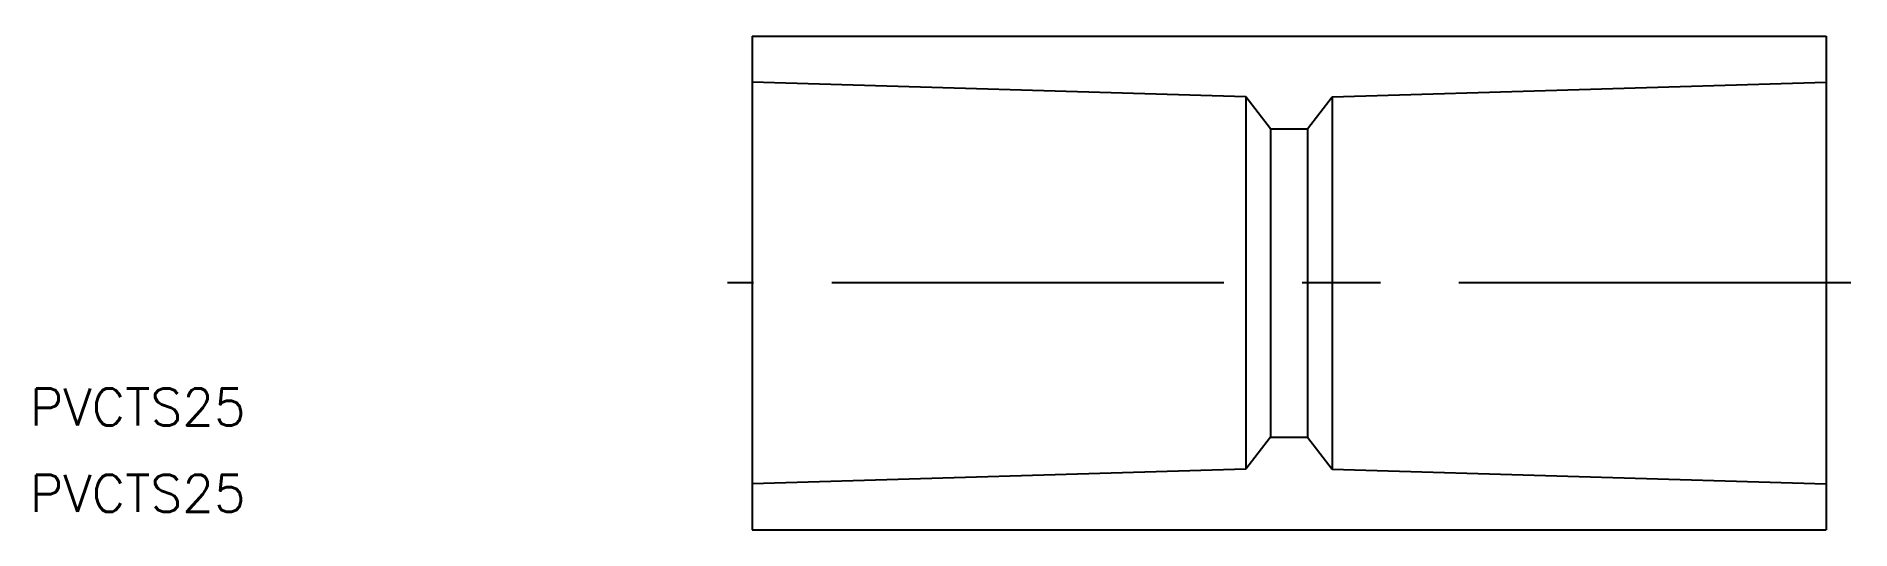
# Model space of a CAD drawing. Extents: x -58 to 89, y 0 to 40.
import ezdxf

# ---------------------------------------------------------------- set-up
doc = ezdxf.new("R2010")
doc.units = 0
doc.linetypes.add('CENTER', pattern=[50.8, 31.75, -6.35, 6.35, -6.35])
doc.layers.get('0').update_dxf_attribs({"linetype": 'CONTINUOUS'})
doc.layers.add('CENTER', color=1, linetype='CENTER')
doc.styles.get("Standard").update_dxf_attribs({"font": 'txt.shx', "height": 3, "bigfont": 'bigfont.shx'})

msp = doc.modelspace()

# ---------------------------------------------------------------- linework, layer by layer
at = {"color": 7, "linetype": 'CONTINUOUS'}
for p, q in [((0, 40), (0, 0)), ((0, 40), (87, 40)), ((87, 40), (87, 0)), ((40, 35.1), (0, 36.27)), ((47, 35.1), (87, 36.27)), ((40, 35.1), (40, 4.9)), ((42, 32.5), (40, 35.1)), ((45, 32.5), (47, 35.1)), ((47, 35.1), (47, 4.9)), ((42, 32.5), (42, 7.5)), ((42, 32.5), (45, 32.5)), ((45, 32.5), (45, 7.5)), ((42, 7.5), (40, 4.9)), ((42, 7.5), (45, 7.5)), ((45, 7.5), (47, 4.9)), ((40, 4.9), (0, 3.73)), ((47, 4.9), (87, 3.73)), ((0, 0), (87, 0))]:
    msp.add_line(p, q, dxfattribs=at)
at = {"layer": 'CENTER', "color": 1, "linetype": 'CENTER'}
msp.add_line((89, 20), (-2, 20), dxfattribs=at)

# ---------------------------------------------------------------- texts
at = {"color": 7, "linetype": 'CONTINUOUS'}
for p in [(-58.52, 8.45), (-58.52, 1.45)]:
    msp.add_text('PVCTS25', height=3, dxfattribs=at).set_placement(p)

doc.saveas('drawing.dxf')
